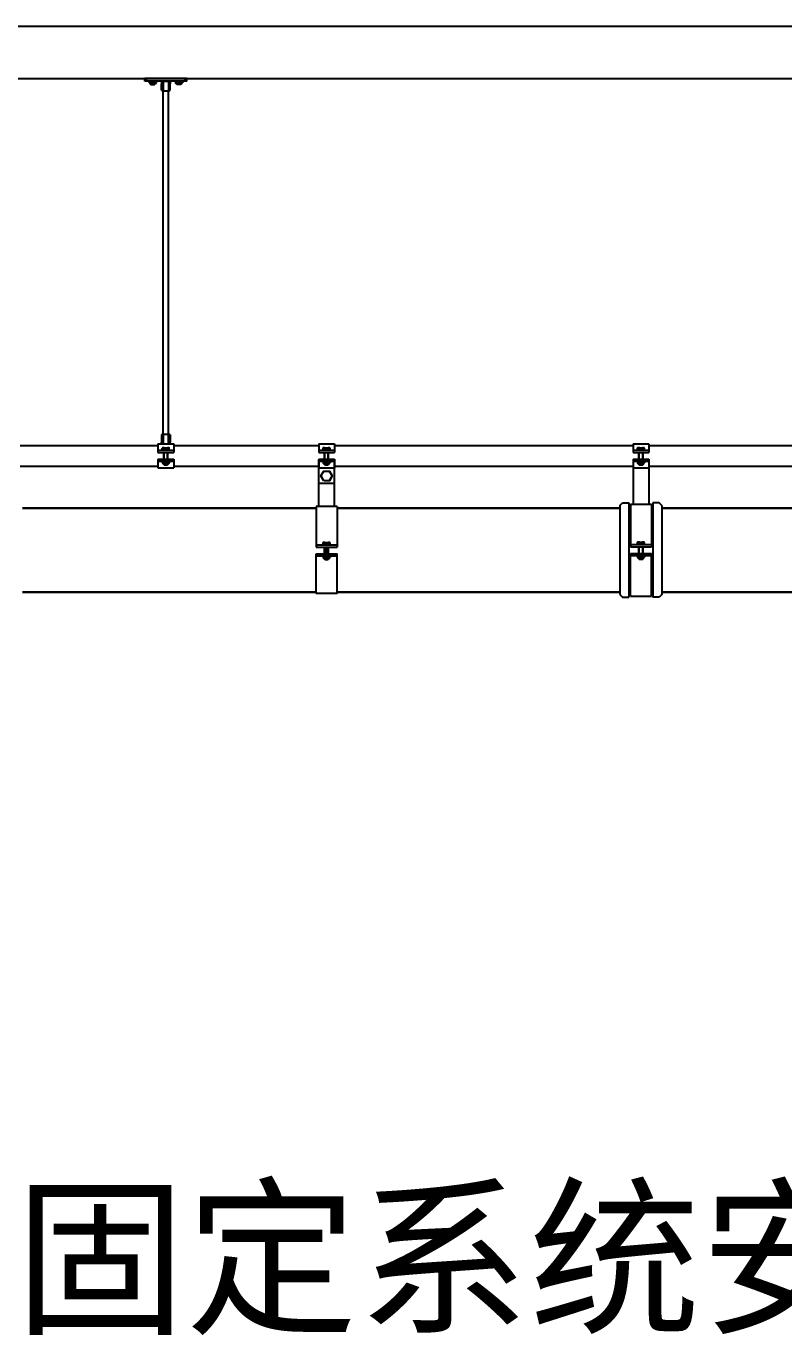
# Model space of a CAD drawing. Extents: x 1635833 to 4277885, y 16914845 to 35313750.
# Drawn here: x 2231251 to 2232986, y 17497854 to 17500853 of the extents above; entities that cross this region are included whole.
import ezdxf

# ---------------------------------------------------------------- set-up
doc = ezdxf.new("R2010")
doc.units = 0
doc.header["$LTSCALE"] = 1000
doc.header["$MEASUREMENT"] = 0
doc.layers.add('固定系统', color=7, linetype='Continuous')
doc.layers.add('文本', color=4, linetype='Continuous')
doc.layers.add('雨水管道', color=7, linetype='Continuous', lineweight=30)
doc.styles.get("Standard").update_dxf_attribs({"font": 'gbenor.shx', "bigfont": 'gbcbig.shx'})

msp = doc.modelspace()

# ---------------------------------------------------------------- linework, layer by layer
for p, q in [((2230414.218, 17500853.161), (2235014.725, 17500853.161)), ((2230315.218, 17500733.161), (2235112.525, 17500733.161))]:
    msp.add_line(p, q)
at = {"layer": '固定系统'}
for p, q in [((2231618.455, 17500733.161), (2231522.455, 17500733.161)), ((2231522.455, 17500727.161), (2231522.455, 17500733.161)), ((2231526.055, 17500727.161), (2231526.055, 17500733.161)), ((2231614.855, 17500727.161), (2231614.855, 17500733.161)), ((2231618.455, 17500727.161), (2231618.455, 17500733.161)), ((2231618.455, 17500727.161), (2231522.455, 17500727.161)), ((2231532.438, 17500725.592), (2231532.438, 17500723.607)), ((2231535.655, 17500726.792), (2231533.638, 17500726.792)), ((2231533.638, 17500722.407), (2231535.655, 17500722.407)), ((2231535.655, 17500726.792), (2231535.655, 17500727.161)), ((2231535.655, 17500722.407), (2231535.655, 17500726.792)), ((2231535.655, 17500726.792), (2231545.255, 17500726.792)), ((2231535.655, 17500720.397), (2231535.655, 17500722.407)), ((2231535.655, 17500722.407), (2231545.255, 17500722.407)), ((2231535.655, 17500720.397), (2231536.418, 17500719.246)), ((2231535.655, 17500720.397), (2231545.255, 17500720.397)), ((2231536.418, 17500726.792), (2231536.418, 17500727.161)), ((2231536.418, 17500719.246), (2231536.418, 17500722.407)), ((2231536.418, 17500719.246), (2231544.491, 17500719.246)), ((2231544.491, 17500726.792), (2231544.491, 17500727.161)), ((2231544.491, 17500719.246), (2231544.491, 17500722.407)), ((2231545.255, 17500720.397), (2231544.491, 17500719.246)), ((2231545.255, 17500726.792), (2231545.255, 17500727.161)), ((2231545.255, 17500722.407), (2231545.255, 17500726.792)), ((2231545.255, 17500726.792), (2231547.271, 17500726.792)), ((2231545.255, 17500720.397), (2231545.255, 17500722.407)), ((2231545.255, 17500722.407), (2231547.271, 17500722.407)), ((2231548.471, 17500725.592), (2231548.471, 17500723.607)), ((2231560.835, 17500706.885), (2231560.835, 17500721.267)), ((2231562.275, 17500727.161), (2231564.695, 17500727.161)), ((2231564.695, 17500705.445), (2231562.275, 17500705.445)), ((2231562.497, 17500727.161), (2231578.413, 17500727.161)), ((2231564.695, 17500727.161), (2231576.215, 17500727.161)), ((2231564.695, 17500705.445), (2231576.215, 17500705.445)), ((2231576.215, 17500727.161), (2231578.634, 17500727.161)), ((2231576.215, 17500705.445), (2231578.634, 17500705.445)), ((2231580.074, 17500706.885), (2231580.074, 17500721.267)), ((2231592.438, 17500725.592), (2231592.438, 17500723.607)), ((2231595.655, 17500726.792), (2231593.638, 17500726.792)), ((2231595.655, 17500722.407), (2231593.638, 17500722.407)), ((2231595.655, 17500726.792), (2231595.655, 17500727.161)), ((2231605.255, 17500726.792), (2231595.655, 17500726.792)), ((2231595.655, 17500722.407), (2231595.655, 17500726.792)), ((2231605.255, 17500722.407), (2231595.655, 17500722.407)), ((2231595.655, 17500720.397), (2231595.655, 17500722.407)), ((2231605.255, 17500720.397), (2231595.655, 17500720.397)), ((2231595.655, 17500720.397), (2231596.418, 17500719.246)), ((2231596.418, 17500726.792), (2231596.418, 17500727.161)), ((2231596.418, 17500719.246), (2231596.418, 17500722.407)), ((2231604.491, 17500719.246), (2231596.418, 17500719.246)), ((2231604.491, 17500726.792), (2231604.491, 17500727.161)), ((2231604.491, 17500719.246), (2231604.491, 17500722.407)), ((2231605.255, 17500720.397), (2231604.491, 17500719.246)), ((2231605.255, 17500726.792), (2231605.255, 17500727.161)), ((2231605.255, 17500726.792), (2231607.271, 17500726.792)), ((2231605.255, 17500722.407), (2231605.255, 17500726.792)), ((2231607.271, 17500722.407), (2231605.255, 17500722.407)), ((2231605.255, 17500720.397), (2231605.255, 17500722.407)), ((2231608.471, 17500725.592), (2231608.471, 17500723.607)), ((2231236.525, 17499893.161), (2231552.418, 17499893.161)), ((2231552.418, 17499896.761), (2231552.418, 17499876.961)), ((2231552.418, 17499896.761), (2231588.418, 17499896.761)), ((2231560.798, 17499898.201), (2231560.798, 17499900.583)), ((2231562.238, 17499918.477), (2231564.658, 17499918.477)), ((2231564.658, 17499896.761), (2231562.238, 17499896.761)), ((2231562.46, 17499918.477), (2231578.376, 17499918.477)), ((2231564.658, 17499918.477), (2231576.178, 17499918.477)), ((2231564.658, 17499896.761), (2231576.178, 17499896.761)), ((2231576.178, 17499918.477), (2231578.597, 17499918.477)), ((2231576.178, 17499896.761), (2231578.597, 17499896.761)), ((2231580.037, 17499898.201), (2231580.037, 17499900.583)), ((2231588.418, 17499896.761), (2231588.418, 17499876.961)), ((2231588.418, 17499893.161), (2231920.525, 17499893.161)), ((2231920.525, 17499896.761), (2231920.525, 17499876.961)), ((2231920.525, 17499896.761), (2231956.525, 17499896.761)), ((2231956.525, 17499896.761), (2231956.525, 17499876.961)), ((2231956.525, 17499893.161), (2232640.525, 17499893.161)), ((2232640.525, 17499896.761), (2232676.525, 17499896.761)), ((2232640.525, 17499896.761), (2232640.525, 17499876.961)), ((2232676.525, 17499896.761), (2232676.525, 17499876.961)), ((2232676.525, 17499893.161), (2233360.525, 17499893.161)), ((2231552.418, 17499881.761), (2231588.418, 17499881.761)), ((2231552.418, 17499876.961), (2231588.418, 17499876.961)), ((2231552.418, 17499861.361), (2231588.418, 17499861.361)), ((2231552.418, 17499861.361), (2231552.418, 17499841.561)), ((2231562.402, 17499883.302), (2231562.402, 17499886.487)), ((2231565.618, 17499883.302), (2231562.402, 17499883.302)), ((2231562.402, 17499883.302), (2231563.321, 17499882.465)), ((2231565.618, 17499882.465), (2231563.321, 17499882.465)), ((2231563.602, 17499887.687), (2231577.234, 17499887.687)), ((2231565.618, 17499883.302), (2231565.618, 17499887.687)), ((2231565.618, 17499883.302), (2231575.218, 17499883.302)), ((2231565.618, 17499882.465), (2231575.218, 17499882.465)), ((2231565.618, 17499881.761), (2231565.618, 17499882.465)), ((2231565.618, 17499881.761), (2231575.218, 17499881.761)), ((2231565.618, 17499867.361), (2231565.618, 17499876.961)), ((2231565.618, 17499861.361), (2231565.618, 17499867.361)), ((2231566.381, 17499881.761), (2231566.381, 17499882.465)), ((2231566.381, 17499861.361), (2231566.381, 17499876.961)), ((2231574.454, 17499881.761), (2231574.454, 17499882.465)), ((2231574.454, 17499861.361), (2231574.454, 17499876.961)), ((2231575.218, 17499883.302), (2231575.218, 17499887.687)), ((2231575.218, 17499883.302), (2231578.434, 17499883.302)), ((2231575.218, 17499881.761), (2231575.218, 17499882.465)), ((2231575.218, 17499882.465), (2231577.515, 17499882.465)), ((2231575.218, 17499868.024), (2231575.218, 17499876.961)), ((2231575.218, 17499861.361), (2231575.218, 17499868.024)), ((2231578.434, 17499883.302), (2231577.515, 17499882.465)), ((2231578.434, 17499883.302), (2231578.434, 17499886.487)), ((2231588.418, 17499861.361), (2231588.418, 17499841.561)), ((2231920.525, 17499881.761), (2231956.525, 17499881.761)), ((2231920.525, 17499876.961), (2231956.525, 17499876.961)), ((2231920.525, 17499861.361), (2231920.525, 17499840.657)), ((2231920.525, 17499861.361), (2231956.525, 17499861.361)), ((2231930.509, 17499883.302), (2231930.509, 17499886.487)), ((2231933.725, 17499883.302), (2231930.509, 17499883.302)), ((2231930.509, 17499883.302), (2231931.428, 17499882.465)), ((2231933.725, 17499882.465), (2231931.428, 17499882.465)), ((2231931.709, 17499887.687), (2231945.342, 17499887.687)), ((2231933.725, 17499883.302), (2231933.725, 17499887.687)), ((2231933.725, 17499883.302), (2231943.325, 17499883.302)), ((2231933.725, 17499882.465), (2231943.325, 17499882.465)), ((2231933.725, 17499881.761), (2231933.725, 17499882.465)), ((2231933.725, 17499881.761), (2231943.325, 17499881.761)), ((2231933.725, 17499867.361), (2231933.725, 17499876.961)), ((2231933.725, 17499861.361), (2231933.725, 17499867.361)), ((2231934.489, 17499881.761), (2231934.489, 17499882.465)), ((2231934.489, 17499861.361), (2231934.489, 17499876.961)), ((2231942.562, 17499881.761), (2231942.562, 17499882.465)), ((2231942.562, 17499861.361), (2231942.562, 17499876.961)), ((2231943.325, 17499883.302), (2231943.325, 17499887.687)), ((2231943.325, 17499883.302), (2231946.542, 17499883.302)), ((2231943.325, 17499881.761), (2231943.325, 17499882.465)), ((2231943.325, 17499882.465), (2231945.623, 17499882.465)), ((2231943.325, 17499868.024), (2231943.325, 17499876.961)), ((2231943.325, 17499861.361), (2231943.325, 17499868.024)), ((2231946.542, 17499883.302), (2231945.623, 17499882.465)), ((2231946.542, 17499883.302), (2231946.542, 17499886.487)), ((2231956.525, 17499861.361), (2231956.525, 17499840.657)), ((2232640.525, 17499881.761), (2232676.525, 17499881.761)), ((2232640.525, 17499876.961), (2232676.525, 17499876.961)), ((2232640.525, 17499861.361), (2232676.525, 17499861.361)), ((2232640.525, 17499861.361), (2232640.525, 17499840.657)), ((2232650.509, 17499883.302), (2232650.509, 17499886.487)), ((2232650.509, 17499883.302), (2232651.428, 17499882.465)), ((2232653.725, 17499883.302), (2232650.509, 17499883.302)), ((2232653.725, 17499882.465), (2232651.428, 17499882.465)), ((2232651.709, 17499887.687), (2232665.342, 17499887.687)), ((2232653.725, 17499883.302), (2232653.725, 17499887.687)), ((2232653.725, 17499883.302), (2232663.325, 17499883.302)), ((2232653.725, 17499881.761), (2232653.725, 17499882.465)), ((2232653.725, 17499882.465), (2232663.325, 17499882.465)), ((2232653.725, 17499881.761), (2232663.325, 17499881.761)), ((2232653.725, 17499867.361), (2232653.725, 17499876.961)), ((2232653.725, 17499861.361), (2232653.725, 17499867.361)), ((2232654.489, 17499881.761), (2232654.489, 17499882.465)), ((2232654.489, 17499861.361), (2232654.489, 17499876.961)), ((2232662.562, 17499881.761), (2232662.562, 17499882.465)), ((2232662.562, 17499861.361), (2232662.562, 17499876.961)), ((2232663.325, 17499883.302), (2232663.325, 17499887.687)), ((2232663.325, 17499883.302), (2232666.542, 17499883.302)), ((2232663.325, 17499882.465), (2232665.623, 17499882.465)), ((2232663.325, 17499881.761), (2232663.325, 17499882.465)), ((2232663.325, 17499868.024), (2232663.325, 17499876.961)), ((2232663.325, 17499861.361), (2232663.325, 17499868.024)), ((2232666.542, 17499883.302), (2232665.623, 17499882.465)), ((2232666.542, 17499883.302), (2232666.542, 17499886.487)), ((2232676.525, 17499861.361), (2232676.525, 17499840.657)), ((2231236.525, 17499845.161), (2231552.418, 17499845.161)), ((2231552.418, 17499856.561), (2231588.418, 17499856.561)), ((2231552.418, 17499841.561), (2231588.418, 17499841.561)), ((2231562.402, 17499854.992), (2231562.402, 17499853.007)), ((2231565.618, 17499856.192), (2231563.602, 17499856.192)), ((2231563.602, 17499851.807), (2231565.618, 17499851.807)), ((2231565.618, 17499856.192), (2231565.618, 17499856.561)), ((2231565.618, 17499856.192), (2231575.218, 17499856.192)), ((2231565.618, 17499851.807), (2231565.618, 17499856.192)), ((2231565.618, 17499851.807), (2231575.218, 17499851.807)), ((2231565.618, 17499849.797), (2231565.618, 17499851.807)), ((2231565.618, 17499849.797), (2231575.218, 17499849.797)), ((2231565.618, 17499849.797), (2231566.381, 17499848.646)), ((2231566.381, 17499856.192), (2231566.381, 17499856.561)), ((2231566.381, 17499848.646), (2231566.381, 17499851.807)), ((2231566.381, 17499848.646), (2231574.454, 17499848.646)), ((2231574.454, 17499856.192), (2231574.454, 17499856.561)), ((2231574.454, 17499848.646), (2231574.454, 17499851.807)), ((2231575.218, 17499849.797), (2231574.454, 17499848.646)), ((2231575.218, 17499856.192), (2231575.218, 17499856.561)), ((2231575.218, 17499856.192), (2231577.234, 17499856.192)), ((2231575.218, 17499851.807), (2231575.218, 17499856.192)), ((2231575.218, 17499851.807), (2231577.234, 17499851.807)), ((2231575.218, 17499849.797), (2231575.218, 17499851.807)), ((2231578.434, 17499854.992), (2231578.434, 17499853.007)), ((2231588.418, 17499845.161), (2231920.525, 17499845.161)), ((2231920.525, 17499752.761), (2231920.525, 17499860.56)), ((2231920.525, 17499856.561), (2231956.525, 17499856.561)), ((2231920.525, 17499841.561), (2231956.525, 17499841.561)), ((2231930.509, 17499854.992), (2231930.509, 17499853.007)), ((2231933.725, 17499856.192), (2231931.709, 17499856.192)), ((2231931.709, 17499851.807), (2231933.725, 17499851.807)), ((2231933.725, 17499856.192), (2231933.725, 17499856.561)), ((2231933.725, 17499856.192), (2231943.325, 17499856.192)), ((2231933.725, 17499851.807), (2231933.725, 17499856.192)), ((2231933.725, 17499851.807), (2231943.325, 17499851.807)), ((2231933.725, 17499849.797), (2231933.725, 17499851.807)), ((2231933.725, 17499849.797), (2231943.325, 17499849.797)), ((2231933.725, 17499849.797), (2231934.489, 17499848.646)), ((2231934.489, 17499856.192), (2231934.489, 17499856.561)), ((2231934.489, 17499848.646), (2231934.489, 17499851.807)), ((2231934.489, 17499848.646), (2231942.562, 17499848.646)), ((2231942.562, 17499856.192), (2231942.562, 17499856.561)), ((2231942.562, 17499848.646), (2231942.562, 17499851.807)), ((2231943.325, 17499849.797), (2231942.562, 17499848.646)), ((2231943.325, 17499856.192), (2231943.325, 17499856.561)), ((2231943.325, 17499856.192), (2231945.342, 17499856.192)), ((2231943.325, 17499851.807), (2231943.325, 17499856.192)), ((2231943.325, 17499851.807), (2231945.342, 17499851.807)), ((2231943.325, 17499849.797), (2231943.325, 17499851.807)), ((2231946.542, 17499854.992), (2231946.542, 17499853.007)), ((2231956.525, 17499752.761), (2231956.525, 17499860.56)), ((2231956.525, 17499845.161), (2232640.525, 17499845.161)), ((2232640.525, 17499856.561), (2232676.525, 17499856.561)), ((2232640.525, 17499841.561), (2232676.525, 17499841.561)), ((2232640.525, 17499840.954), (2232640.525, 17499758.761)), ((2232650.509, 17499854.992), (2232650.509, 17499853.007)), ((2232653.725, 17499856.192), (2232651.709, 17499856.192)), ((2232651.709, 17499851.807), (2232653.725, 17499851.807)), ((2232653.725, 17499856.192), (2232653.725, 17499856.561)), ((2232653.725, 17499851.807), (2232653.725, 17499856.192)), ((2232653.725, 17499856.192), (2232663.325, 17499856.192)), ((2232653.725, 17499849.797), (2232653.725, 17499851.807)), ((2232653.725, 17499851.807), (2232663.325, 17499851.807)), ((2232653.725, 17499849.797), (2232654.489, 17499848.646)), ((2232653.725, 17499849.797), (2232663.325, 17499849.797)), ((2232654.489, 17499856.192), (2232654.489, 17499856.561)), ((2232654.489, 17499848.646), (2232654.489, 17499851.807)), ((2232654.489, 17499848.646), (2232662.562, 17499848.646)), ((2232662.562, 17499856.192), (2232662.562, 17499856.561)), ((2232662.562, 17499848.646), (2232662.562, 17499851.807)), ((2232663.325, 17499849.797), (2232662.562, 17499848.646)), ((2232663.325, 17499856.192), (2232663.325, 17499856.561)), ((2232663.325, 17499851.807), (2232663.325, 17499856.192)), ((2232663.325, 17499856.192), (2232665.342, 17499856.192)), ((2232663.325, 17499849.797), (2232663.325, 17499851.807)), ((2232663.325, 17499851.807), (2232665.342, 17499851.807)), ((2232666.542, 17499854.992), (2232666.542, 17499853.007)), ((2232676.525, 17499845.161), (2233360.525, 17499845.161)), ((2232676.525, 17499840.657), (2232676.525, 17499758.761)), ((2231920.525, 17499806.321), (2231956.525, 17499806.321)), ((2231962.525, 17499752.761), (2231914.525, 17499752.761)), ((2231914.525, 17499752.761), (2231914.525, 17499660.16)), ((2231962.525, 17499752.761), (2231962.525, 17499660.16)), ((2232610.525, 17499755.161), (2232616.525, 17499761.161)), ((2232610.525, 17499755.161), (2232610.525, 17499551.161)), ((2232610.525, 17499749.161), (2232610.525, 17499557.161)), ((2232616.525, 17499761.161), (2232631.079, 17499761.161)), ((2232631.079, 17499761.161), (2232631.079, 17499545.161)), ((2232631.079, 17499755.161), (2232634.525, 17499755.161)), ((2232634.525, 17499758.761), (2232634.525, 17499660.961)), ((2232634.525, 17499758.761), (2232682.525, 17499758.761)), ((2232682.525, 17499758.761), (2232682.525, 17499660.961)), ((2232682.525, 17499755.161), (2232685.971, 17499755.161)), ((2232685.971, 17499761.161), (2232685.971, 17499545.161)), ((2232700.525, 17499761.161), (2232685.971, 17499761.161)), ((2232706.525, 17499755.161), (2232700.525, 17499761.161)), ((2232706.525, 17499755.161), (2232706.525, 17499551.161)), ((2232610.525, 17499728.161), (2232610.525, 17499578.161)), ((2232706.525, 17499734.161), (2232706.525, 17499572.161)), ((2231914.525, 17499664.96), (2231962.525, 17499664.96)), ((2231914.525, 17499660.16), (2231962.525, 17499660.16)), ((2231930.509, 17499666.501), (2231930.509, 17499669.686)), ((2231930.509, 17499666.501), (2231931.428, 17499665.664)), ((2231933.725, 17499666.501), (2231930.509, 17499666.501)), ((2231933.725, 17499665.664), (2231931.428, 17499665.664)), ((2231931.709, 17499670.886), (2231945.342, 17499670.886)), ((2231933.725, 17499666.501), (2231933.725, 17499670.886)), ((2231933.725, 17499666.501), (2231943.325, 17499666.501)), ((2231933.725, 17499665.664), (2231943.325, 17499665.664)), ((2231933.725, 17499664.96), (2231933.725, 17499665.664)), ((2231933.725, 17499664.96), (2231943.325, 17499664.96)), ((2231933.725, 17499650.56), (2231933.725, 17499660.16)), ((2231934.489, 17499664.96), (2231934.489, 17499665.664)), ((2231934.489, 17499644.56), (2231934.489, 17499660.16)), ((2231938.525, 17499660.16), (2231938.525, 17499644.56)), ((2231942.562, 17499664.96), (2231942.562, 17499665.664)), ((2231942.562, 17499644.56), (2231942.562, 17499660.16)), ((2231943.325, 17499666.501), (2231943.325, 17499670.886)), ((2231943.325, 17499666.501), (2231946.542, 17499666.501)), ((2231943.325, 17499665.664), (2231945.623, 17499665.664)), ((2231943.325, 17499664.96), (2231943.325, 17499665.664)), ((2231943.325, 17499651.222), (2231943.325, 17499660.16)), ((2231943.325, 17499644.56), (2231943.325, 17499651.222)), ((2231946.542, 17499666.501), (2231945.623, 17499665.664)), ((2231946.542, 17499666.501), (2231946.542, 17499669.686)), ((2232634.525, 17499665.761), (2232682.525, 17499665.761)), ((2232634.525, 17499660.961), (2232682.525, 17499660.961)), ((2232650.509, 17499667.302), (2232650.509, 17499670.487)), ((2232653.725, 17499667.302), (2232650.509, 17499667.302)), ((2232650.509, 17499667.302), (2232651.428, 17499666.465)), ((2232653.725, 17499666.465), (2232651.428, 17499666.465)), ((2232651.709, 17499671.687), (2232665.342, 17499671.687)), ((2232653.725, 17499667.302), (2232653.725, 17499671.687)), ((2232653.725, 17499667.302), (2232663.325, 17499667.302)), ((2232653.725, 17499666.465), (2232663.325, 17499666.465)), ((2232653.725, 17499665.761), (2232653.725, 17499666.465)), ((2232653.725, 17499665.761), (2232663.325, 17499665.761)), ((2232653.725, 17499651.361), (2232653.725, 17499660.961)), ((2232653.725, 17499645.361), (2232653.725, 17499651.361)), ((2232654.489, 17499665.761), (2232654.489, 17499666.465)), ((2232654.489, 17499645.361), (2232654.489, 17499660.961)), ((2232662.562, 17499665.761), (2232662.562, 17499666.465)), ((2232662.562, 17499645.361), (2232662.562, 17499660.961)), ((2232663.325, 17499667.302), (2232663.325, 17499671.687)), ((2232663.325, 17499667.302), (2232666.542, 17499667.302)), ((2232663.325, 17499665.761), (2232663.325, 17499666.465)), ((2232663.325, 17499666.465), (2232665.623, 17499666.465)), ((2232663.325, 17499652.024), (2232663.325, 17499660.961)), ((2232663.325, 17499645.361), (2232663.325, 17499652.024)), ((2232666.542, 17499667.302), (2232665.623, 17499666.465)), ((2232666.542, 17499667.302), (2232666.542, 17499670.487)), ((2231914.525, 17499553.561), (2231914.525, 17499644.56)), ((2231914.525, 17499644.56), (2231962.525, 17499644.56)), ((2231914.525, 17499639.76), (2231962.525, 17499639.76)), ((2231930.509, 17499638.191), (2231930.509, 17499636.205)), ((2231933.725, 17499639.391), (2231931.709, 17499639.391)), ((2231931.709, 17499635.005), (2231933.725, 17499635.005)), ((2231933.725, 17499644.56), (2231933.725, 17499650.56)), ((2231933.725, 17499639.391), (2231933.725, 17499639.76)), ((2231933.725, 17499639.391), (2231943.325, 17499639.391)), ((2231933.725, 17499635.005), (2231933.725, 17499639.391)), ((2231933.725, 17499635.005), (2231943.325, 17499635.005)), ((2231933.725, 17499632.996), (2231933.725, 17499635.005)), ((2231933.725, 17499632.996), (2231943.325, 17499632.996)), ((2231933.725, 17499632.996), (2231934.489, 17499631.845)), ((2231934.489, 17499639.391), (2231934.489, 17499639.76)), ((2231934.489, 17499631.845), (2231934.489, 17499635.005)), ((2231934.489, 17499631.845), (2231942.562, 17499631.845)), ((2231942.562, 17499639.391), (2231942.562, 17499639.76)), ((2231942.562, 17499631.845), (2231942.562, 17499635.005)), ((2231943.325, 17499632.996), (2231942.562, 17499631.845)), ((2231943.325, 17499639.391), (2231943.325, 17499639.76)), ((2231943.325, 17499639.391), (2231945.342, 17499639.391)), ((2231943.325, 17499635.005), (2231943.325, 17499639.391)), ((2231943.325, 17499635.005), (2231945.342, 17499635.005)), ((2231943.325, 17499632.996), (2231943.325, 17499635.005)), ((2231946.542, 17499638.191), (2231946.542, 17499636.205)), ((2231962.525, 17499553.561), (2231962.525, 17499644.56)), ((2232634.525, 17499547.561), (2232634.525, 17499645.361)), ((2232634.525, 17499645.361), (2232682.525, 17499645.361)), ((2232634.525, 17499640.561), (2232682.525, 17499640.561)), ((2232650.509, 17499638.992), (2232650.509, 17499637.007)), ((2232653.725, 17499640.192), (2232651.709, 17499640.192)), ((2232651.709, 17499635.807), (2232653.725, 17499635.807)), ((2232653.725, 17499640.192), (2232653.725, 17499640.561)), ((2232653.725, 17499640.192), (2232663.325, 17499640.192)), ((2232653.725, 17499635.807), (2232653.725, 17499640.192)), ((2232653.725, 17499635.807), (2232663.325, 17499635.807)), ((2232653.725, 17499633.797), (2232653.725, 17499635.807)), ((2232653.725, 17499633.797), (2232663.325, 17499633.797)), ((2232653.725, 17499633.797), (2232654.489, 17499632.646)), ((2232654.489, 17499640.192), (2232654.489, 17499640.561)), ((2232654.489, 17499632.646), (2232654.489, 17499635.807)), ((2232654.489, 17499632.646), (2232662.562, 17499632.646)), ((2232662.562, 17499640.192), (2232662.562, 17499640.561)), ((2232662.562, 17499632.646), (2232662.562, 17499635.807)), ((2232663.325, 17499633.797), (2232662.562, 17499632.646)), ((2232663.325, 17499640.192), (2232663.325, 17499640.561)), ((2232663.325, 17499635.807), (2232663.325, 17499640.192)), ((2232663.325, 17499640.192), (2232665.342, 17499640.192)), ((2232663.325, 17499635.807), (2232665.342, 17499635.807)), ((2232663.325, 17499633.797), (2232663.325, 17499635.807)), ((2232666.542, 17499638.992), (2232666.542, 17499637.007)), ((2232682.525, 17499547.561), (2232682.525, 17499645.361)), ((2231962.525, 17499553.561), (2231914.525, 17499553.561)), ((2232610.525, 17499551.161), (2232616.525, 17499545.161)), ((2232616.525, 17499545.161), (2232631.079, 17499545.161)), ((2232631.079, 17499551.161), (2232634.525, 17499551.161)), ((2232634.525, 17499547.561), (2232682.525, 17499547.561)), ((2232682.525, 17499551.161), (2232685.971, 17499551.161)), ((2232700.525, 17499545.161), (2232685.971, 17499545.161)), ((2232706.525, 17499551.161), (2232700.525, 17499545.161))]:
    msp.add_line(p, q, dxfattribs=at)
at = {"layer": '固定系统', "ltscale": 0.2}
for p, q in [((2231560.835, 17500725.721), (2231560.835, 17500721.267)), ((2231564.418, 17499918.477), (2231564.418, 17500705.445)), ((2231564.691, 17500725.719), (2231564.691, 17500706.887)), ((2231576.219, 17500725.719), (2231576.219, 17500706.887)), ((2231576.418, 17499918.477), (2231576.418, 17500705.445)), ((2231580.074, 17500725.721), (2231580.074, 17500721.267)), ((2231560.798, 17499917.037), (2231560.798, 17499900.583)), ((2231564.654, 17499917.035), (2231564.654, 17499898.203)), ((2231576.182, 17499917.035), (2231576.182, 17499898.203)), ((2231580.037, 17499917.037), (2231580.037, 17499900.583))]:
    msp.add_line(p, q, dxfattribs=at)
at = {"layer": '固定系统'}
for points in [[(2231932.06, 17499811.747), (2231925.554, 17499823.017), (2231932.06, 17499834.287), (2231945.074, 17499834.287), (2231951.58, 17499823.017), (2231945.074, 17499811.747)], [(2231932.327, 17499812.209), (2231926.087, 17499823.017), (2231932.327, 17499833.825), (2231944.807, 17499833.825), (2231951.047, 17499823.017), (2231944.807, 17499812.209)]]:
    msp.add_lwpolyline(points, close=True, dxfattribs=at)
for centre, radius, start, end in [((2231533.638, 17500725.592), 1.2, 90, 180), ((2231533.638, 17500723.607), 1.2, 180, 270), ((2231534.458, 17500725.591), 1.2, 359.938091, 89.938091), ((2231534.458, 17500723.607), 1.2, 270.061909, 0.061909), ((2231536.851, 17500725.591), 1.2, 90.061909, 180.061909), ((2231536.851, 17500723.607), 1.2, 179.938091, 269.938091), ((2231544.058, 17500725.591), 1.2, 359.938091, 89.938091), ((2231544.058, 17500723.607), 1.2, 270.061909, 0.061909), ((2231546.451, 17500725.591), 1.2, 90.061909, 180.061909), ((2231546.451, 17500723.607), 1.2, 179.938091, 269.938091), ((2231547.271, 17500725.592), 1.2, 0, 90), ((2231547.271, 17500723.607), 1.2, 270, 0), ((2231562.275, 17500725.721), 1.44, 90, 180), ((2231562.275, 17500706.885), 1.44, 180, 270), ((2231563.259, 17500725.72), 1.44, 359.938091, 89.938091), ((2231563.259, 17500706.886), 1.44, 270.061909, 0.061909), ((2231566.131, 17500725.72), 1.44, 90.061909, 180.061909), ((2231566.131, 17500706.886), 1.44, 179.938091, 269.938091), ((2231574.779, 17500725.72), 1.44, 359.938091, 89.938091), ((2231574.779, 17500706.886), 1.44, 270.061909, 0.061909), ((2231577.651, 17500725.72), 1.44, 90.061909, 180.061909), ((2231577.651, 17500706.886), 1.44, 179.938091, 269.938091), ((2231578.634, 17500725.721), 1.44, 0, 90), ((2231578.634, 17500706.885), 1.44, 270, 0), ((2231593.638, 17500725.592), 1.2, 90, 180), ((2231593.638, 17500723.607), 1.2, 180, 270), ((2231594.458, 17500725.591), 1.2, 359.938091, 89.938091), ((2231594.458, 17500723.607), 1.2, 270.061909, 0.061909), ((2231596.851, 17500725.591), 1.2, 90.061909, 180.061909), ((2231596.851, 17500723.607), 1.2, 179.938091, 269.938091), ((2231604.058, 17500725.591), 1.2, 359.938091, 89.938091), ((2231604.058, 17500723.607), 1.2, 270.061909, 0.061909), ((2231606.451, 17500725.591), 1.2, 90.061909, 180.061909), ((2231606.451, 17500723.607), 1.2, 179.938091, 269.938091), ((2231607.271, 17500725.592), 1.2, 0, 90), ((2231607.271, 17500723.607), 1.2, 270, 0), ((2231562.238, 17499917.037), 1.44, 90, 180), ((2231562.238, 17499898.201), 1.44, 180, 270), ((2231563.222, 17499917.036), 1.44, 359.938091, 89.938091), ((2231563.222, 17499898.201), 1.44, 270.061909, 0.061909), ((2231566.094, 17499917.036), 1.44, 90.061909, 180.061909), ((2231566.094, 17499898.201), 1.44, 179.938091, 269.938091), ((2231574.742, 17499917.036), 1.44, 359.938091, 89.938091), ((2231574.742, 17499898.201), 1.44, 270.061909, 0.061909), ((2231577.614, 17499917.036), 1.44, 90.061909, 180.061909), ((2231577.614, 17499898.201), 1.44, 179.938091, 269.938091), ((2231578.597, 17499917.037), 1.44, 0, 90), ((2231578.597, 17499898.201), 1.44, 270, 0), ((2231563.602, 17499886.487), 1.2, 90, 180), ((2231564.421, 17499886.486), 1.2, 359.938091, 89.938091), ((2231566.814, 17499886.486), 1.2, 90.061909, 180.061909), ((2231574.021, 17499886.486), 1.2, 359.938091, 89.938091), ((2231576.414, 17499886.486), 1.2, 90.061909, 180.061909), ((2231577.234, 17499886.487), 1.2, 0, 90), ((2231931.709, 17499886.487), 1.2, 90, 180), ((2231932.529, 17499886.486), 1.2, 359.938091, 89.938091), ((2231934.922, 17499886.486), 1.2, 90.061909, 180.061909), ((2231942.129, 17499886.486), 1.2, 359.938091, 89.938091), ((2231944.522, 17499886.486), 1.2, 90.061909, 180.061909), ((2231945.342, 17499886.487), 1.2, 0, 90), ((2232651.709, 17499886.487), 1.2, 90, 180), ((2232652.529, 17499886.486), 1.2, 359.938091, 89.938091), ((2232654.922, 17499886.486), 1.2, 90.061909, 180.061909), ((2232662.129, 17499886.486), 1.2, 359.938091, 89.938091), ((2232664.522, 17499886.486), 1.2, 90.061909, 180.061909), ((2232665.342, 17499886.487), 1.2, 0, 90), ((2231563.602, 17499854.992), 1.2, 90, 180), ((2231563.602, 17499853.007), 1.2, 180, 270), ((2231564.421, 17499854.991), 1.2, 359.938091, 89.938091), ((2231564.421, 17499853.007), 1.2, 270.061909, 0.061909), ((2231566.814, 17499854.991), 1.2, 90.061909, 180.061909), ((2231566.814, 17499853.007), 1.2, 179.938091, 269.938091), ((2231574.021, 17499854.991), 1.2, 359.938091, 89.938091), ((2231574.021, 17499853.007), 1.2, 270.061909, 0.061909), ((2231576.414, 17499854.991), 1.2, 90.061909, 180.061909), ((2231576.414, 17499853.007), 1.2, 179.938091, 269.938091), ((2231577.234, 17499854.992), 1.2, 0, 90), ((2231577.234, 17499853.007), 1.2, 270, 0), ((2231931.709, 17499854.992), 1.2, 90, 180), ((2231931.709, 17499853.007), 1.2, 180, 270), ((2231932.529, 17499854.991), 1.2, 359.938091, 89.938091), ((2231932.529, 17499853.007), 1.2, 270.061909, 0.061909), ((2231934.922, 17499854.991), 1.2, 90.061909, 180.061909), ((2231934.922, 17499853.007), 1.2, 179.938091, 269.938091), ((2231942.129, 17499854.991), 1.2, 359.938091, 89.938091), ((2231942.129, 17499853.007), 1.2, 270.061909, 0.061909), ((2231944.522, 17499854.991), 1.2, 90.061909, 180.061909), ((2231944.522, 17499853.007), 1.2, 179.938091, 269.938091), ((2231945.342, 17499854.992), 1.2, 0, 90), ((2231945.342, 17499853.007), 1.2, 270, 0), ((2232651.709, 17499854.992), 1.2, 90, 180), ((2232651.709, 17499853.007), 1.2, 180, 270), ((2232652.529, 17499854.991), 1.2, 359.938091, 89.938091), ((2232652.529, 17499853.007), 1.2, 270.061909, 0.061909), ((2232654.922, 17499854.991), 1.2, 90.061909, 180.061909), ((2232654.922, 17499853.007), 1.2, 179.938091, 269.938091), ((2232662.129, 17499854.991), 1.2, 359.938091, 89.938091), ((2232662.129, 17499853.007), 1.2, 270.061909, 0.061909), ((2232664.522, 17499854.991), 1.2, 90.061909, 180.061909), ((2232664.522, 17499853.007), 1.2, 179.938091, 269.938091), ((2232665.342, 17499854.992), 1.2, 0, 90), ((2232665.342, 17499853.007), 1.2, 270, 0), ((2231931.709, 17499669.686), 1.2, 90, 180), ((2231932.529, 17499669.685), 1.2, 359.938091, 89.938091), ((2231934.922, 17499669.685), 1.2, 90.061909, 180.061909), ((2231942.129, 17499669.685), 1.2, 359.938091, 89.938091), ((2231944.522, 17499669.685), 1.2, 90.061909, 180.061909), ((2231945.342, 17499669.686), 1.2, 0, 90), ((2232651.709, 17499670.487), 1.2, 90, 180), ((2232652.529, 17499670.486), 1.2, 359.938091, 89.938091), ((2232654.922, 17499670.486), 1.2, 90.061909, 180.061909), ((2232662.129, 17499670.486), 1.2, 359.938091, 89.938091), ((2232664.522, 17499670.486), 1.2, 90.061909, 180.061909), ((2232665.342, 17499670.487), 1.2, 0, 90), ((2231931.709, 17499638.191), 1.2, 90, 180), ((2231931.709, 17499636.205), 1.2, 180, 270), ((2231932.529, 17499638.19), 1.2, 359.938091, 89.938091), ((2231932.529, 17499636.206), 1.2, 270.061909, 0.061909), ((2231934.922, 17499638.19), 1.2, 90.061909, 180.061909), ((2231934.922, 17499636.206), 1.2, 179.938091, 269.938091), ((2231942.129, 17499638.19), 1.2, 359.938091, 89.938091), ((2231942.129, 17499636.206), 1.2, 270.061909, 0.061909), ((2231944.522, 17499638.19), 1.2, 90.061909, 180.061909), ((2231944.522, 17499636.206), 1.2, 179.938091, 269.938091), ((2231945.342, 17499638.191), 1.2, 0, 90), ((2231945.342, 17499636.205), 1.2, 270, 0), ((2232651.709, 17499638.992), 1.2, 90, 180), ((2232651.709, 17499637.007), 1.2, 180, 270), ((2232652.529, 17499638.991), 1.2, 359.938091, 89.938091), ((2232652.529, 17499637.007), 1.2, 270.061909, 0.061909), ((2232654.922, 17499638.991), 1.2, 90.061909, 180.061909), ((2232654.922, 17499637.007), 1.2, 179.938091, 269.938091), ((2232662.129, 17499638.991), 1.2, 359.938091, 89.938091), ((2232662.129, 17499637.007), 1.2, 270.061909, 0.061909), ((2232664.522, 17499638.991), 1.2, 90.061909, 180.061909), ((2232664.522, 17499637.007), 1.2, 179.938091, 269.938091), ((2232665.342, 17499638.992), 1.2, 0, 90), ((2232665.342, 17499637.007), 1.2, 270, 0)]:
    msp.add_arc(centre, radius, start, end, dxfattribs=at)
at = {"layer": '雨水管道'}
for p, q in [((2231914.525, 17499749.161), (2231242.525, 17499749.161)), ((2232610.525, 17499749.161), (2231962.525, 17499749.161)), ((2233354.525, 17499749.161), (2232706.525, 17499749.161)), ((2231914.525, 17499557.161), (2231242.525, 17499557.161)), ((2232610.525, 17499557.161), (2231962.525, 17499557.161)), ((2233354.525, 17499557.161), (2232706.525, 17499557.161))]:
    msp.add_line(p, q, dxfattribs=at)

# ---------------------------------------------------------------- texts
at = {"layer": '文本', "insert": (2232991.611, 17498014.76), "char_height": 288, "width": 5760, "attachment_point": 5}
msp.add_mtext('{\\fￋￎￌﾣﾤ|b0|i0|c134|p54;固定系统安装说明：}', dxfattribs=at)

doc.saveas('drawing.dxf')
